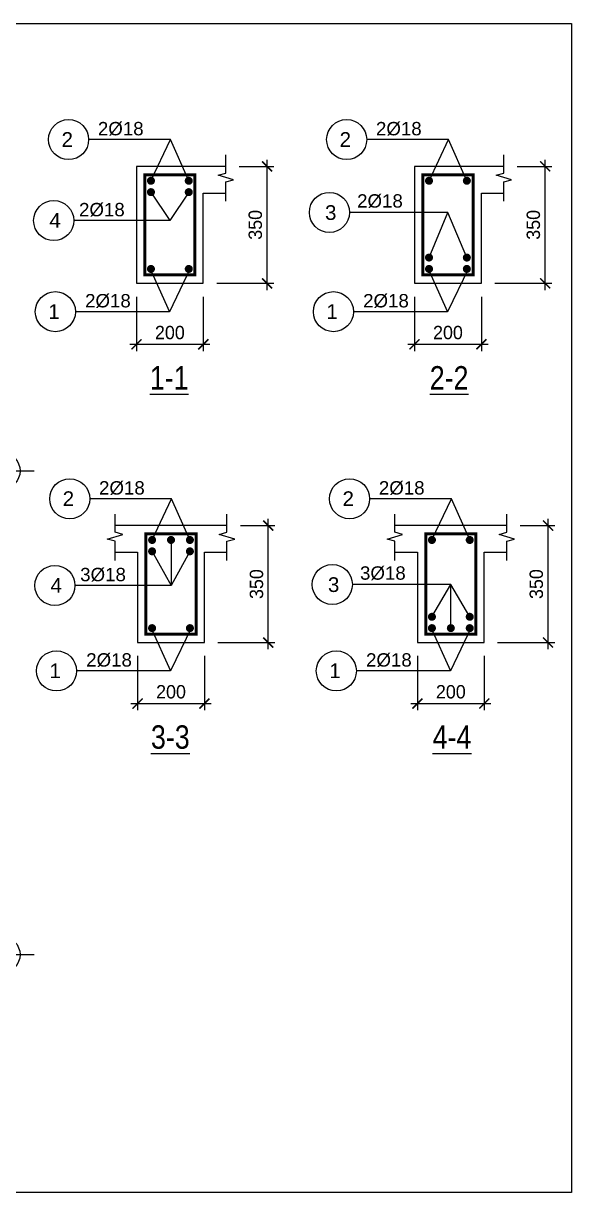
# Model space of a CAD drawing. Header units: millimetres. Extents: x -559287 to -299624, y 2351330 to 2655682.
# Drawn here: x -519771 to -511574, y 2452319 to 2469817 of the extents above; entities that cross this region are included whole.
import ezdxf
from ezdxf.enums import TextEntityAlignment as Align

# ---------------------------------------------------------------- set-up
doc = ezdxf.new("R2010")
doc.units = ezdxf.units.MM
doc.header["$LTSCALE"] = 10
doc.layers.get('0').update_dxf_attribs({"lineweight": 20})
doc.layers.get('Defpoints').update_dxf_attribs({"lineweight": 20})
for name, color, linetype, lineweight in [('Dim', 251, 'Continuous', 15), ('Net manh', 8, 'Continuous', 13), ('Net thay', 4, 'Continuous', 25), ('Text', 54, 'Continuous', 25), ('Thep dai', 2, 'Continuous', 50), ('Thep doc', 140, 'Continuous', 60)]:
    doc.layers.add(name, color=color, linetype=linetype, lineweight=lineweight)
doc.layers.add('ththep', color=3, linetype='Continuous')
doc.styles.add('HELVE', font='VHAVAN.TTF', dxfattribs={"height": 800})
doc.styles.add('IN-NHO', font='VHELVEN.TTF', dxfattribs={"height": 200})
doc.styles.add('NGHIA5', font='arial_0.ttf', dxfattribs={"height": 180})
doc.styles.get("Standard").update_dxf_attribs({"font": 'nghia5.shx', "height": 200})
doc.styles.add('STYLE1-S1', font='VHARIALN.TTF')
doc.dimstyles.new('dim20', dxfattribs={"dimscale": 100, "dimtxt": 200, "dimasz": 1.5, "dimexe": 1, "dimexo": 2, "dimgap": 0.75, "dimtad": 1, "dimdec": 0, "dimlfac": 0.2, "dimzin": 0, "dimdsep": 46, "dimtxsty": 'Standard', "dimblk1": 'ARCHTICK', "dimblk2": 'ARCHTICK', "dimsah": 1, "dimcen": 0.09, "dimdle": 1, "dimclrd": 256, "dimclre": 256, "dimclrt": 54, "dimadec": 0, "dimazin": 0, "dimtfac": 1, "dimtdec": 0, "dimtofl": 0, "dimtmove": 2, "dimatfit": 3, "dimfxl": 0, "dimtolj": 1, "dimtzin": 0, "dimarcsym": 0})

# ---------------------------------------------------------------- blocks, each defined once
blk = doc.blocks.new('truc ngang-helve')
for points in [[(0, -4.8), (0, 0)], [(-2.33, -7.13), (-7.13, -7.13)], [(2.33, -7.13), (7.13, -7.13)], [(0, -9.45), (0, -14.26)]]:
    blk.add_lwpolyline(points)
blk.add_circle((0, -7.13), 4)
at = {"style": 'HELVE'}
blk.add_attdef('A', text='', height=4.5, dxfattribs=at).set_placement((0.03, -7.01), align=Align.MIDDLE_CENTER)
blk = doc.blocks.new('_ARCHTICK')
at = {"color": 0, "linetype": 'ByBlock', "const_width": 0.15}
blk.add_lwpolyline([(-0.5, -0.5), (0.5, 0.5)], dxfattribs=at)
blk = doc.blocks.new('*D371')
at = {"layer": 'Defpoints', "color": 0, "transparency": 16777216}
for p in [(-518081, 2465927), (-517081, 2465927), (-517081, 2465014)]:
    blk.add_point(p, dxfattribs=at)
at = {"layer": 'Dim', "lineweight": -2, "transparency": 16777216}
for p, q in [((-518081, 2465727), (-518081, 2464914)), ((-517081, 2465727), (-517081, 2464914)), ((-518181, 2465014), (-516981, 2465014))]:
    blk.add_line(p, q, dxfattribs=at)
at = {"layer": 'Dim', "lineweight": -2, "transparency": 16777216, "xscale": 150, "yscale": 150, "zscale": 150, "rotation": 180}
blk.add_blockref('_ARCHTICK', (-518081, 2465014), dxfattribs=at)
at = {"layer": 'Dim', "lineweight": -2, "transparency": 16777216, "xscale": 150, "yscale": 150, "zscale": 150}
blk.add_blockref('_ARCHTICK', (-517081, 2465014), dxfattribs=at)
at = {"layer": 'Dim', "color": 54, "transparency": 16777216, "insert": (-517581, 2465189), "char_height": 200, "attachment_point": 5}
blk.add_mtext('\\A1;200', dxfattribs=at)
blk = doc.blocks.new('*D372')
at = {"layer": 'Defpoints', "color": 0, "transparency": 16777216}
for p in [(-516744, 2467677), (-516128, 2467677), (-517081, 2465927)]:
    blk.add_point(p, dxfattribs=at)
at = {"layer": 'Dim', "lineweight": -2, "transparency": 16777216}
for p, q in [((-516128, 2465827), (-516128, 2467777)), ((-516544, 2467677), (-516028, 2467677)), ((-516881, 2465927), (-516028, 2465927))]:
    blk.add_line(p, q, dxfattribs=at)
at = {"layer": 'Dim', "lineweight": -2, "transparency": 16777216, "xscale": 150, "yscale": 150, "zscale": 150}
for p, rotation in [((-516128, 2467677), 90), ((-516128, 2465927), 270)]:
    blk.add_blockref('_ARCHTICK', p, dxfattribs=dict(at, rotation=rotation))
at = {"layer": 'Dim', "color": 54, "transparency": 16777216, "insert": (-516303, 2466802), "char_height": 200, "attachment_point": 5, "rotation": 90}
blk.add_mtext('\\A1;350', dxfattribs=at)
blk = doc.blocks.new('*D373')
at = {"layer": 'Defpoints', "color": 0, "transparency": 16777216}
for p in [(-513923, 2465927), (-512923, 2465927), (-512923, 2465014)]:
    blk.add_point(p, dxfattribs=at)
at = {"layer": 'Dim', "lineweight": -2, "transparency": 16777216}
for p, q in [((-513923, 2465727), (-513923, 2464914)), ((-512923, 2465727), (-512923, 2464914)), ((-514023, 2465014), (-512823, 2465014))]:
    blk.add_line(p, q, dxfattribs=at)
at = {"layer": 'Dim', "lineweight": -2, "transparency": 16777216, "xscale": 150, "yscale": 150, "zscale": 150, "rotation": 180}
blk.add_blockref('_ARCHTICK', (-513923, 2465014), dxfattribs=at)
at = {"layer": 'Dim', "lineweight": -2, "transparency": 16777216, "xscale": 150, "yscale": 150, "zscale": 150}
blk.add_blockref('_ARCHTICK', (-512923, 2465014), dxfattribs=at)
at = {"layer": 'Dim', "color": 54, "transparency": 16777216, "insert": (-513423, 2465189), "char_height": 200, "attachment_point": 5}
blk.add_mtext('\\A1;200', dxfattribs=at)
blk = doc.blocks.new('*D374')
at = {"layer": 'Defpoints', "color": 0, "transparency": 16777216}
for p in [(-512586, 2467677), (-511970, 2467677), (-512923, 2465927)]:
    blk.add_point(p, dxfattribs=at)
at = {"layer": 'Dim', "lineweight": -2, "transparency": 16777216}
for p, q in [((-511970, 2465827), (-511970, 2467777)), ((-512386, 2467677), (-511870, 2467677)), ((-512723, 2465927), (-511870, 2465927))]:
    blk.add_line(p, q, dxfattribs=at)
at = {"layer": 'Dim', "lineweight": -2, "transparency": 16777216, "xscale": 150, "yscale": 150, "zscale": 150}
for p, rotation in [((-511970, 2467677), 90), ((-511970, 2465927), 270)]:
    blk.add_blockref('_ARCHTICK', p, dxfattribs=dict(at, rotation=rotation))
at = {"layer": 'Dim', "color": 54, "transparency": 16777216, "insert": (-512145, 2466802), "char_height": 200, "attachment_point": 5, "rotation": 90}
blk.add_mtext('\\A1;350', dxfattribs=at)
blk = doc.blocks.new('*D375')
at = {"layer": 'Defpoints', "color": 0, "transparency": 16777216}
for p in [(-518064, 2460551), (-517064, 2460551), (-517064, 2459638)]:
    blk.add_point(p, dxfattribs=at)
at = {"layer": 'Dim', "lineweight": -2, "transparency": 16777216}
for p, q in [((-518064, 2460351), (-518064, 2459538)), ((-517064, 2460351), (-517064, 2459538)), ((-518164, 2459638), (-516964, 2459638))]:
    blk.add_line(p, q, dxfattribs=at)
at = {"layer": 'Dim', "lineweight": -2, "transparency": 16777216, "xscale": 150, "yscale": 150, "zscale": 150, "rotation": 180}
blk.add_blockref('_ARCHTICK', (-518064, 2459638), dxfattribs=at)
at = {"layer": 'Dim', "lineweight": -2, "transparency": 16777216, "xscale": 150, "yscale": 150, "zscale": 150}
blk.add_blockref('_ARCHTICK', (-517064, 2459638), dxfattribs=at)
at = {"layer": 'Dim', "color": 54, "transparency": 16777216, "insert": (-517564, 2459813), "char_height": 200, "attachment_point": 5}
blk.add_mtext('\\A1;200', dxfattribs=at)
blk = doc.blocks.new('*D376')
at = {"layer": 'Defpoints', "color": 0, "transparency": 16777216}
for p in [(-516727, 2462301), (-516110, 2462301), (-517064, 2460551)]:
    blk.add_point(p, dxfattribs=at)
at = {"layer": 'Dim', "lineweight": -2, "transparency": 16777216}
for p, q in [((-516527, 2462301), (-516010, 2462301)), ((-516110, 2460451), (-516110, 2462401)), ((-516864, 2460551), (-516010, 2460551))]:
    blk.add_line(p, q, dxfattribs=at)
at = {"layer": 'Dim', "lineweight": -2, "transparency": 16777216, "xscale": 150, "yscale": 150, "zscale": 150}
for p, rotation in [((-516110, 2462301), 90), ((-516110, 2460551), 270)]:
    blk.add_blockref('_ARCHTICK', p, dxfattribs=dict(at, rotation=rotation))
at = {"layer": 'Dim', "color": 54, "transparency": 16777216, "insert": (-516285, 2461426), "char_height": 200, "attachment_point": 5, "rotation": 90}
blk.add_mtext('\\A1;350', dxfattribs=at)
blk = doc.blocks.new('*D377')
at = {"layer": 'Defpoints', "color": 0, "transparency": 16777216}
for p in [(-513880, 2460551), (-512880, 2460551), (-512880, 2459638)]:
    blk.add_point(p, dxfattribs=at)
at = {"layer": 'Dim', "lineweight": -2, "transparency": 16777216}
for p, q in [((-513880, 2460351), (-513880, 2459538)), ((-512880, 2460351), (-512880, 2459538)), ((-513980, 2459638), (-512780, 2459638))]:
    blk.add_line(p, q, dxfattribs=at)
at = {"layer": 'Dim', "lineweight": -2, "transparency": 16777216, "xscale": 150, "yscale": 150, "zscale": 150, "rotation": 180}
blk.add_blockref('_ARCHTICK', (-513880, 2459638), dxfattribs=at)
at = {"layer": 'Dim', "lineweight": -2, "transparency": 16777216, "xscale": 150, "yscale": 150, "zscale": 150}
blk.add_blockref('_ARCHTICK', (-512880, 2459638), dxfattribs=at)
at = {"layer": 'Dim', "color": 54, "transparency": 16777216, "insert": (-513380, 2459813), "char_height": 200, "attachment_point": 5}
blk.add_mtext('\\A1;200', dxfattribs=at)
blk = doc.blocks.new('*D378')
at = {"layer": 'Defpoints', "color": 0, "transparency": 16777216}
for p in [(-512543, 2462301), (-511926, 2462301), (-512880, 2460551)]:
    blk.add_point(p, dxfattribs=at)
at = {"layer": 'Dim', "lineweight": -2, "transparency": 16777216}
for p, q in [((-512343, 2462301), (-511826, 2462301)), ((-511926, 2460451), (-511926, 2462401)), ((-512680, 2460551), (-511826, 2460551))]:
    blk.add_line(p, q, dxfattribs=at)
at = {"layer": 'Dim', "lineweight": -2, "transparency": 16777216, "xscale": 150, "yscale": 150, "zscale": 150}
for p, rotation in [((-511926, 2462301), 90), ((-511926, 2460551), 270)]:
    blk.add_blockref('_ARCHTICK', p, dxfattribs=dict(at, rotation=rotation))
at = {"layer": 'Dim', "color": 54, "transparency": 16777216, "insert": (-512101, 2461426), "char_height": 200, "attachment_point": 5, "rotation": 90}
blk.add_mtext('\\A1;350', dxfattribs=at)

msp = doc.modelspace()

# ---------------------------------------------------------------- linework, layer by layer
at = {"layer": 'Net manh'}
for points in [[(-517298.5, 2467461.5), (-517571.6, 2468077.5), (-518795.5, 2468077.5)], [(-517863.9, 2467461.5), (-517571.6, 2468077.5), (-518795.5, 2468077.5)], [(-513140.5, 2467461.5), (-513413.7, 2468077.5), (-514637.5, 2468077.5)], [(-513705.9, 2467461.5), (-513413.7, 2468077.5), (-514637.5, 2468077.5)], [(-517863.9, 2467291.5), (-517581.2, 2466865.8), (-519017.7, 2466865.8)], [(-517298.5, 2467291.5), (-517581.2, 2466865.8), (-519017.7, 2466865.8)], [(-513705.9, 2466312.3), (-513423.2, 2466988), (-514895.4, 2466988)], [(-513140.5, 2466312.3), (-513423.2, 2466988), (-514895.4, 2466988)], [(-517881.3, 2466151.9), (-517586.3, 2465502.4), (-518993.3, 2465502.4)], [(-517275.4, 2466151.2), (-517586.3, 2465502.4), (-518993.3, 2465502.4)], [(-513723.3, 2466151.9), (-513428.3, 2465502.4), (-514835.3, 2465502.4)], [(-513117.4, 2466151.2), (-513428.3, 2465502.4), (-514835.3, 2465502.4)], [(-517281.4, 2462085.9), (-517554.6, 2462701.9), (-518778.4, 2462701.9)], [(-517846.8, 2462085.9), (-517554.6, 2462701.9), (-518778.4, 2462701.9)], [(-513097.1, 2462085.9), (-513370.3, 2462701.9), (-514594.1, 2462701.9)], [(-513662.5, 2462085.9), (-513370.3, 2462701.9), (-514594.1, 2462701.9)], [(-517564.1, 2462085.9), (-517564.1, 2461404.7), (-519000.6, 2461404.7)], [(-517846.8, 2461915.9), (-517564.1, 2461404.7), (-519000.6, 2461404.7)], [(-517281.4, 2461915.9), (-517564.1, 2461404.7), (-519000.6, 2461404.7)], [(-513662.5, 2460936.7), (-513379.8, 2461419.7), (-514852, 2461419.7)], [(-513097.1, 2460936.7), (-513379.8, 2461419.7), (-514852, 2461419.7)], [(-513379.8, 2460766.7), (-513379.8, 2461419.7), (-514852, 2461419.7)], [(-517864.2, 2460776.3), (-517569.2, 2460126.9), (-518976.2, 2460126.9)], [(-517258.3, 2460775.7), (-517569.2, 2460126.9), (-518976.2, 2460126.9)], [(-513680, 2460776.3), (-513384.9, 2460126.9), (-514792, 2460126.9)], [(-513074.1, 2460775.7), (-513384.9, 2460126.9), (-514792, 2460126.9)]]:
    msp.add_lwpolyline(points, dxfattribs=at)
at = {"layer": 'Net manh', "ltscale": 3}
for points in [[(-516744.4, 2467156), (-516744.4, 2467444), (-516628.5, 2467475.1), (-516860.3, 2467545), (-516744.4, 2467576), (-516744.4, 2467850)], [(-512586.4, 2467156), (-512586.4, 2467444), (-512470.5, 2467475.1), (-512702.4, 2467545), (-512586.4, 2467576), (-512586.4, 2467850)], [(-518400.9, 2461780.4), (-518400.9, 2462068.5), (-518516.8, 2462099.5), (-518284.9, 2462169.4), (-518400.9, 2462200.5), (-518400.9, 2462474.4)], [(-516727.3, 2461780.4), (-516727.3, 2462068.5), (-516611.4, 2462099.5), (-516843.2, 2462169.4), (-516727.3, 2462200.5), (-516727.3, 2462474.4)], [(-514216.6, 2461780.4), (-514216.6, 2462068.5), (-514332.5, 2462099.5), (-514100.7, 2462169.4), (-514216.6, 2462200.5), (-514216.6, 2462474.4)], [(-512543.1, 2461780.4), (-512543.1, 2462068.5), (-512427.1, 2462099.5), (-512659, 2462169.4), (-512543.1, 2462200.5), (-512543.1, 2462474.4)]]:
    msp.add_lwpolyline(points, dxfattribs=at)
at = {"layer": 'Net manh'}
for centre in [(-519095.5, 2468077.5), (-514937.5, 2468077.5), (-515195.4, 2466988), (-519317.7, 2466865.8), (-519293.3, 2465502.4), (-515135.3, 2465502.4), (-519078.4, 2462701.9), (-514894.1, 2462701.9), (-519300.6, 2461404.7), (-515152, 2461419.7), (-519276.2, 2460126.9), (-515092, 2460126.9)]:
    msp.add_circle(centre, 300, dxfattribs=at)
at = {"layer": 'Net thay', "ltscale": 10}
for points in [[(-516744.4, 2467676.9), (-518081.2, 2467676.9), (-518081.2, 2465926.9), (-517081.2, 2465926.9), (-517081.2, 2467276.9), (-516744.4, 2467276.9)], [(-512586.4, 2467676.9), (-513923.2, 2467676.9), (-513923.2, 2465926.9), (-512923.2, 2465926.9), (-512923.2, 2467276.9), (-512586.4, 2467276.9)], [(-516727.3, 2462301.3), (-518400.9, 2462301.3)], [(-512543.1, 2462301.3), (-514216.6, 2462301.3)], [(-518400.9, 2461901.3), (-518064.1, 2461901.3), (-518064.1, 2460551.3), (-517064.1, 2460551.3), (-517064.1, 2461901.3), (-516727.3, 2461901.3)], [(-514216.6, 2461901.3), (-513879.8, 2461901.3), (-513879.8, 2460551.3), (-512879.8, 2460551.3), (-512879.8, 2461901.3), (-512543.1, 2461901.3)]]:
    msp.add_lwpolyline(points, dxfattribs=at)
at = {"layer": 'Thep dai', "const_width": 45}
for points in [[(-517956.2, 2466051.9), (-517206.2, 2466051.9), (-517206.2, 2467551.9), (-517956.2, 2467551.9), (-517956.2, 2466051.9)], [(-513798.2, 2466051.9), (-513048.2, 2466051.9), (-513048.2, 2467551.9), (-513798.2, 2467551.9), (-513798.2, 2466051.9)], [(-517939.1, 2460676.3), (-517189.1, 2460676.3), (-517189.1, 2462176.3), (-517939.1, 2462176.3), (-517939.1, 2460676.3)], [(-513754.8, 2460676.3), (-513004.8, 2460676.3), (-513004.8, 2462176.3), (-513754.8, 2462176.3), (-513754.8, 2460676.3)]]:
    msp.add_lwpolyline(points, dxfattribs=at)
at = {"layer": 'Thep doc', "const_width": 60}
for points in [[(-517893.9, 2467461.5, 1), (-517833.9, 2467461.5, 1)], [(-517268.5, 2467461.5, -1), (-517328.5, 2467461.5, -1)], [(-513735.9, 2467461.5, 1), (-513675.9, 2467461.5, 1)], [(-513110.5, 2467461.5, -1), (-513170.5, 2467461.5, -1)], [(-517893.9, 2467291.5, 1), (-517833.9, 2467291.5, 1)], [(-517268.5, 2467291.5, -1), (-517328.5, 2467291.5, -1)], [(-513735.9, 2466312.3, -1), (-513675.9, 2466312.3, -1)], [(-513110.5, 2466312.3, 1), (-513170.5, 2466312.3, 1)], [(-517893.9, 2466142.3, -1), (-517833.9, 2466142.3, -1)], [(-517268.5, 2466142.3, 1), (-517328.5, 2466142.3, 1)], [(-513735.9, 2466142.3, -1), (-513675.9, 2466142.3, -1)], [(-513110.5, 2466142.3, 1), (-513170.5, 2466142.3, 1)], [(-517876.8, 2462085.9, 1), (-517816.8, 2462085.9, 1)], [(-517534.1, 2462085.9, -1), (-517594.1, 2462085.9, -1)], [(-517251.4, 2462085.9, -1), (-517311.4, 2462085.9, -1)], [(-513692.5, 2462085.9, 1), (-513632.5, 2462085.9, 1)], [(-513067.1, 2462085.9, -1), (-513127.1, 2462085.9, -1)], [(-517876.8, 2461915.9, 1), (-517816.8, 2461915.9, 1)], [(-517251.4, 2461915.9, -1), (-517311.4, 2461915.9, -1)], [(-513692.5, 2460936.7, -1), (-513632.5, 2460936.7, -1)], [(-513067.1, 2460936.7, 1), (-513127.1, 2460936.7, 1)], [(-517876.8, 2460766.7, -1), (-517816.8, 2460766.7, -1)], [(-517251.4, 2460766.7, 1), (-517311.4, 2460766.7, 1)], [(-513692.5, 2460766.7, -1), (-513632.5, 2460766.7, -1)], [(-513349.8, 2460766.7, 1), (-513409.8, 2460766.7, 1)], [(-513067.1, 2460766.7, 1), (-513127.1, 2460766.7, 1)]]:
    msp.add_lwpolyline(points, format="xyb", close=True, dxfattribs=at)
at = {"layer": 'ththep'}
msp.add_lwpolyline([(-535994.9, 2469817), (-511574.1, 2469817), (-511574.1, 2452319.1), (-535994.9, 2452319.1)], close=True, dxfattribs=at)

# ---------------------------------------------------------------- block references
at = {"layer": 'Net thay'}
ref = msp.add_blockref('truc ngang-helve', (-520087.8, 2463594.7), dxfattribs=dict(at, xscale=66.66666666662786, yscale=66.66666666651145, zscale=66.66666666666667))
ref.add_attrib('A', 'b', dxfattribs={"layer": 'Text', "height": 300, "style": 'HELVE'}).set_placement((-520095.1, 2463127.6), align=Align.MIDDLE_CENTER)
ref = msp.add_blockref('truc ngang-helve', (-520087.8, 2456356.2), dxfattribs=dict(at, xscale=66.66666666662786, yscale=66.66666666651145, zscale=66.66666666666667))
ref.add_attrib('A', 'b', dxfattribs={"layer": 'Text', "height": 300, "style": 'HELVE'}).set_placement((-520095.1, 2455889), align=Align.MIDDLE_CENTER)

# ---------------------------------------------------------------- texts
at = {"layer": 'Text', "ltscale": 3, "style": 'NGHIA5'}
for s, p in [('2%%C18', (-518315.5, 2468141.7)), ('2%%C18', (-514157.5, 2468141.7)), ('2%%C18', (-514439.6, 2467059.9)), ('2%%C18', (-518597.6, 2466930.1)), ('2%%C18', (-518507.5, 2465566.7)), ('2%%C18', (-514349.5, 2465566.7)), ('2%%C18', (-518298.4, 2462766.1)), ('2%%C18', (-514114.1, 2462766.1)), ('3%%C18', (-518580.5, 2461468.9)), ('3%%C18', (-514396.2, 2461491.6)), ('2%%C18', (-518490.4, 2460191.1)), ('2%%C18', (-514306.1, 2460191.1))]:
    msp.add_text(s, height=200, dxfattribs=at).set_placement(p, align=Align.CENTER)
at = {"layer": 'Text'}
for s, height, style, p in [('2', 220, 'IN-NHO', (-519115.4, 2468079.5)), ('2', 220, 'IN-NHO', (-514957.4, 2468079.5)), ('3', 220, 'IN-NHO', (-515175.5, 2466985.9)), ('4', 220, 'IN-NHO', (-519297.8, 2466867.9)), ('1', 220, 'IN-NHO', (-519313.2, 2465504.5)), ('1', 220, 'IN-NHO', (-515155.2, 2465504.5)), ('%%U1-1', 350, 'STYLE1-S1', (-517591.4, 2464512.9)), ('%%U2-2', 350, 'STYLE1-S1', (-513405.5, 2464512.9)), ('2', 220, 'IN-NHO', (-519098.3, 2462703.9)), ('2', 220, 'IN-NHO', (-514914, 2462703.9)), ('4', 220, 'IN-NHO', (-519280.7, 2461406.7)), ('3', 220, 'IN-NHO', (-515132.1, 2461417.7)), ('1', 220, 'IN-NHO', (-519296.1, 2460128.9)), ('1', 220, 'IN-NHO', (-515111.9, 2460128.9)), ('%%U3-3', 350, 'STYLE1-S1', (-517574.3, 2459137.3)), ('%%U4-4', 350, 'STYLE1-S1', (-513362.1, 2459137.3))]:
    msp.add_text(s, height=height, dxfattribs=dict(at, style=style)).set_placement(p, align=Align.MIDDLE_CENTER)

# ---------------------------------------------------------------- dimensions: what is measured, and where the dimension line sits
at = {"layer": 'Dim'}
for base, p1, p2, picture, middle in [((-516127.5, 2467676.9), (-517081.2, 2465926.9), (-516744.4, 2467676.9), '*D372', (-516302.5, 2466801.9)), ((-511969.5, 2467676.9), (-512923.2, 2465926.9), (-512586.4, 2467676.9), '*D374', (-512144.5, 2466801.9)), ((-516110.4, 2462301.3), (-517064.1, 2460551.3), (-516727.3, 2462301.3), '*D376', (-516285.4, 2461426.3)), ((-511926.1, 2462301.3), (-512879.8, 2460551.3), (-512543.1, 2462301.3), '*D378', (-512101.1, 2461426.3))]:
    dim = msp.add_linear_dim(base=base, p1=p1, p2=p2, angle=90, dimstyle='dim20', dxfattribs=at)
    dim.commit()
    dim.dimension.update_dxf_attribs({"geometry": picture, "text_midpoint": middle})
for base, p1, p2, picture, middle in [((-517081.2, 2465014), (-518081.2, 2465926.9), (-517081.2, 2465926.9), '*D371', (-517581.2, 2465189)), ((-512923.2, 2465014), (-513923.2, 2465926.9), (-512923.2, 2465926.9), '*D373', (-513423.2, 2465189)), ((-517064.1, 2459638.4), (-518064.1, 2460551.3), (-517064.1, 2460551.3), '*D375', (-517564.1, 2459813.4)), ((-512879.8, 2459638.4), (-513879.8, 2460551.3), (-512879.8, 2460551.3), '*D377', (-513379.8, 2459813.4))]:
    dim = msp.add_linear_dim(base=base, p1=p1, p2=p2, dimstyle='dim20', dxfattribs=at)
    dim.commit()
    dim.dimension.update_dxf_attribs({"geometry": picture, "text_midpoint": middle})

doc.saveas('drawing.dxf')
